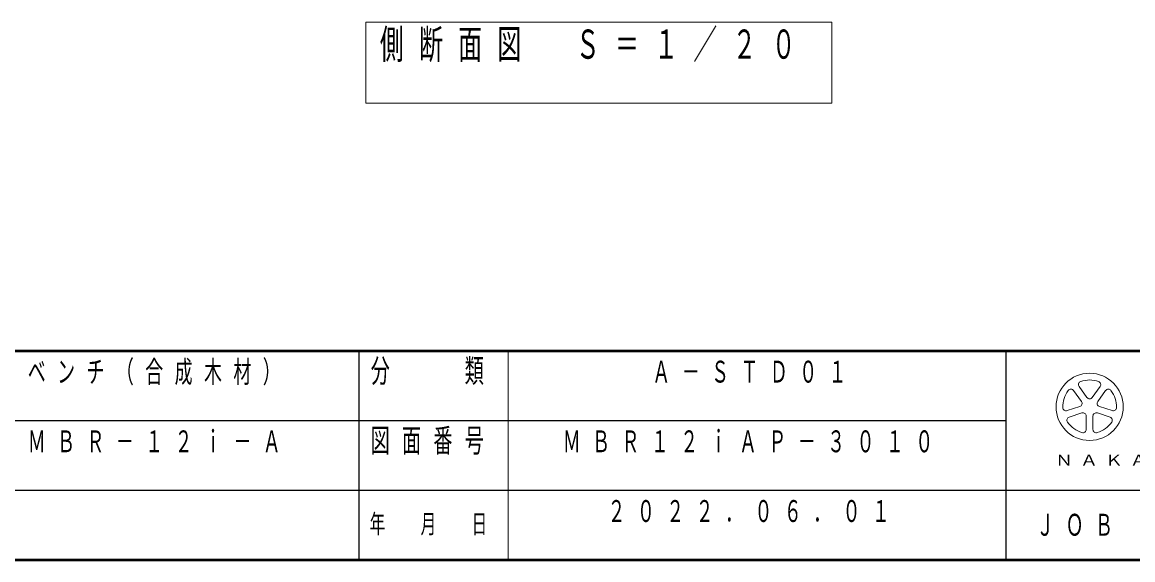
# Model space of a CAD drawing. Units: millimetres on the paper, scale 1:20. Extents: x -385 to 0, y 0 to 267.
# Drawn here: x -168.8 to -57.2, y 0 to 54 of the extents above; entities that cross this region are included whole.
import ezdxf

# ---------------------------------------------------------------- set-up
doc = ezdxf.new("R2010")
doc.units = ezdxf.units.MM
doc.layers.add('1_20', color=7, linetype='Continuous', lineweight=25)
doc.layers.add('A3図枠', color=7, linetype='Continuous', lineweight=13)
doc.layers.add('図面プロファイル', color=7, linetype='Continuous')
doc.styles.add('ＭＳ ゴシック', font='')
doc.styles.get('ＭＳ ゴシック').set_extended_font_data('MS Gothic')

msp = doc.modelspace()

# ---------------------------------------------------------------- linework, layer by layer
at = {"layer": '1_20', "lineweight": 13}
for p, q in [((-134.279, 54.007), (-134.279, 45.873)), ((-87.479, 54.007), (-134.279, 54.007)), ((-87.479, 45.873), (-87.479, 54.007)), ((-134.279, 45.873), (-87.479, 45.873))]:
    msp.add_line(p, q, dxfattribs=at)
at = {"layer": 'A3図枠', "lineweight": 50}
for p, q in [((-385, 21), (0, 21)), ((-385, 0), (0, 0))]:
    msp.add_line(p, q, dxfattribs=at)
at = {"layer": 'A3図枠', "color": 211, "lineweight": 25}
for p, q in [((-135, 21), (-135, 0)), ((-70, 21), (-70, 0)), ((-187.5, 14), (-70, 14)), ((-242.5, 7), (0, 7))]:
    msp.add_line(p, q, dxfattribs=at)
at = {"layer": 'A3図枠'}
for p, q in [((-120, 21), (-120, 0)), ((-62.39, 15.917), (-63.175, 16.997)), ((-62.629, 17.393), (-61.844, 16.313)), ((-61.298, 16.313), (-60.513, 17.393)), ((-59.967, 16.997), (-60.752, 15.917)), ((-63.828, 14.985), (-62.559, 15.397)), ((-62.35, 14.755), (-63.62, 14.343)), ((-59.522, 14.343), (-60.792, 14.755)), ((-60.583, 15.397), (-59.313, 14.985)), ((-61.908, 13.099), (-61.908, 14.434)), ((-61.233, 14.434), (-61.233, 13.099))]:
    msp.add_line(p, q, dxfattribs=at)
msp.add_circle((-61.571, 15.363), 3.375, dxfattribs=at)
for centre, radius, start, end in [((-62.356, 17.592), 0.338, 109.39847, 215.99997), ((-61.571, 15.363), 2.7, 70.60155, 109.39847), ((-60.786, 17.592), 0.338, 324, 70.60155), ((-61.571, 15.363), 2.7, 142.60154, 181.39846), ((-63.448, 16.798), 0.338, 35.99999, 142.60154), ((-59.694, 16.798), 0.338, 37.39846, 143.99995), ((-61.571, 15.363), 2.7, 358.60155, 37.39847), ((-62.663, 15.718), 0.338, 287.99998, 35.99999), ((-61.571, 16.512), 0.338, 215.99998, 324), ((-60.479, 15.718), 0.338, 143.99996, 251.99999), ((-63.933, 15.306), 0.338, 181.39848, 287.99997), ((-62.246, 14.434), 0.338, 359.99997, 107.99999), ((-60.896, 14.434), 0.338, 71.99997, 179.99999), ((-59.209, 15.306), 0.338, 252.00001, 358.60156), ((-63.516, 14.022), 0.338, 107.99999, 214.60154), ((-61.571, 15.363), 2.7, 214.60156, 253.39848), ((-61.571, 15.363), 2.7, 286.60155, 325.39847), ((-59.626, 14.022), 0.338, 325.39847, 71.99996), ((-62.246, 13.099), 0.338, 253.39847, 359.99997), ((-60.896, 13.099), 0.338, 179.99999, 286.60154)]:
    msp.add_arc(centre, radius, start, end, dxfattribs=at)

# ---------------------------------------------------------------- texts
at = {"layer": '1_20', "insert": (-132.879, 53.273), "char_height": 2.933, "attachment_point": 1, "style": 'ＭＳ ゴシック'}
msp.add_mtext('\\T1.64;\\W0.6;側断面図\u3000Ｓ＝１／２０', dxfattribs=at)
at = {"layer": 'A3図枠', "color": 4, "style": 'ＭＳ ゴシック'}
for s, insert, char_height, attachment_point in [('\\T1.64;\\W0.6;分\u3000\u3000類', (-127.5, 20.167), 2.346, 2), ('\\T1.64;\\W0.6;図面番号', (-127.5, 13.167), 2.346, 2), ('\\T1.39;\\W1.2;ＮＡＫＡＭＵＲＡ\u3000ＭＦＧ．ＣＯＲＰＯＲＡＴＩＯＮ', (-35, 10), 1.1, 5), ('\\T1.64;\\W0.6;年\u3000月\u3000日', (-127.5, 3.5), 1.906, 5), ('\\T1.64;\\W0.6;ＪＯＢ', (-62.5, 3.5), 2.199, 5)]:
    msp.add_mtext(s, dxfattribs=dict(at, insert=insert, char_height=char_height, attachment_point=attachment_point))
at = {"layer": '図面プロファイル', "char_height": 2.199, "attachment_point": 1, "style": 'ＭＳ ゴシック'}
for s, insert in [('\\T1.64;\\W0.6;ベンチ（合成木材）', (-168.25, 20)), ('\\T1.64;\\W0.6;Ａ－ＳＴＤ０１', (-105.5, 20)), ('\\T1.64;\\W0.6;ＭＢＲ－１２ｉ－Ａ', (-168.25, 13)), ('\\T1.64;\\W0.6;ＭＢＲ１２ｉＡＰ－３０１０', (-114.5, 13)), ('\\T1.64;\\W0.6;２０２２．０６．０１', (-110, 6))]:
    msp.add_mtext(s, dxfattribs=dict(at, insert=insert))

doc.saveas('drawing.dxf')
